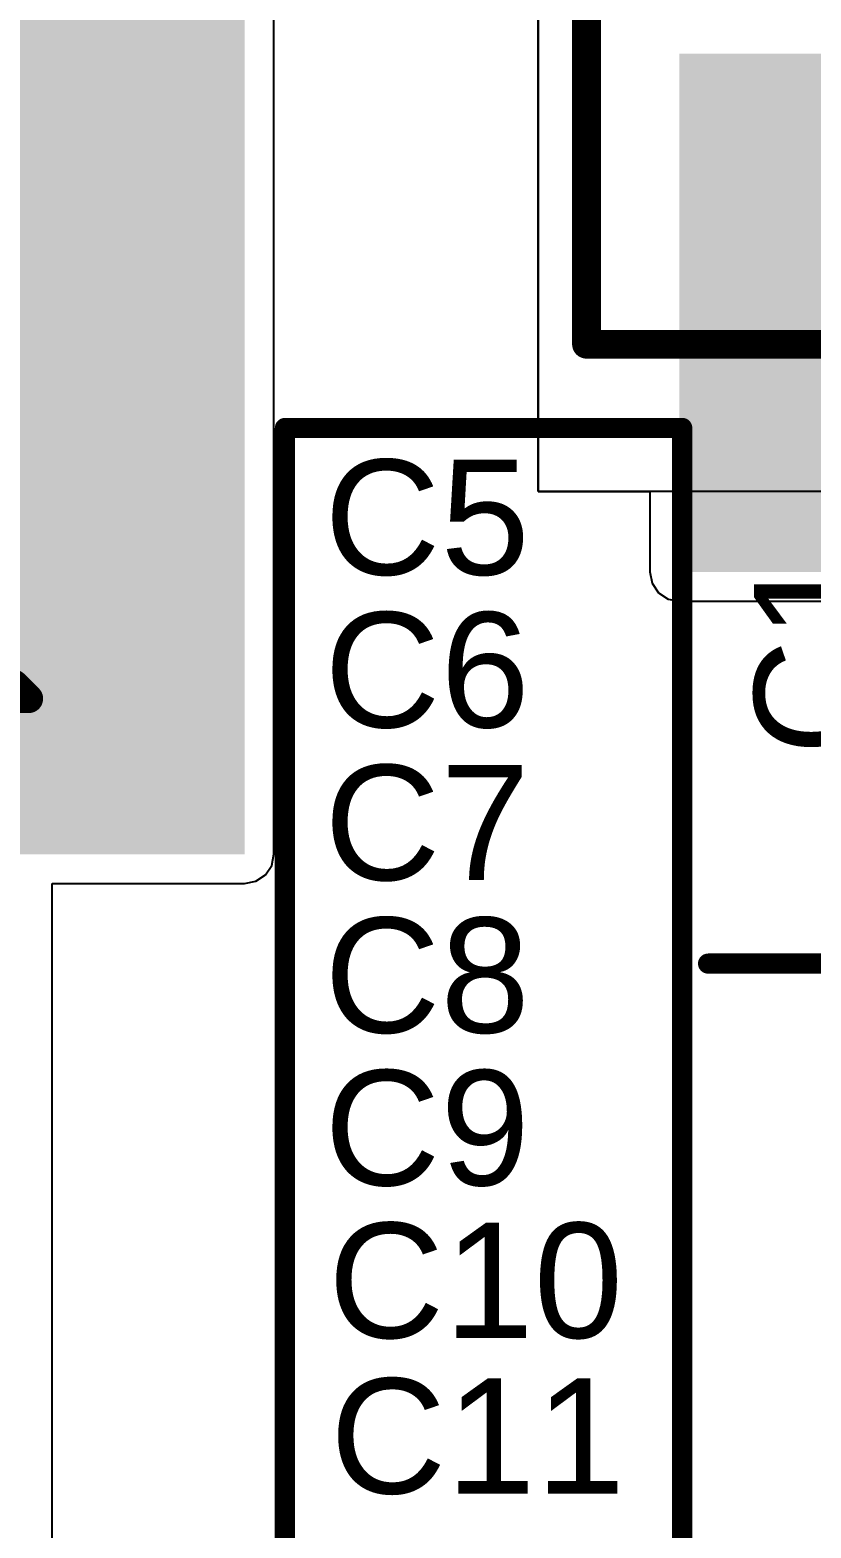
# Model space of a CAD drawing. Header units: millimetres. Extents: x 0 to 5381, y 0 to 5431.
# Drawn here: x 69.51 to 76.4, y 14.43 to 27.64 of the extents above; entities that cross this region are included whole.
import ezdxf

# ---------------------------------------------------------------- set-up
doc = ezdxf.new("R2010")
doc.units = ezdxf.units.MM
for name, color, linetype in [('TopLayer', 1, 'Continuous'), ('TopOverlay', 2, 'Continuous'), ('TopPaste', 8, 'Continuous'), ('TopSolder', 216, 'Continuous')]:
    doc.layers.add(name, color=color, linetype=linetype)
doc.styles.add('Arial', font='', dxfattribs={"height": 0.2})
doc.styles.get('Arial').set_extended_font_data('Arial')

# ---------------------------------------------------------------- blocks, each defined once
blk = doc.blocks.new('MWSA1206S_6R8MT_2')
at = {"layer": 'TopOverlay', "const_width": 0.254}
for points in [[(-6.71, 6.28), (6.69, 6.28)], [(-6.71, 6.25), (-6.71, 3.231)]]:
    blk.add_lwpolyline(points, dxfattribs=at)
at = {"layer": 'TopOverlay', "const_width": 0.127}
for points in [[(-6.773, 6.28, 1), (-6.646, 6.28, 1)], [(-6.773, 6.25, 1), (-6.646, 6.25, 1)]]:
    blk.add_lwpolyline(points, format="xyb", close=True, dxfattribs=at)
blk = doc.blocks.new('D2P____48')
at = {"layer": 'TopLayer'}
for points in [[(-5.715, 9.78), (5.715, 9.78), (5.715, 0.89), (-5.715, 0.89)], [(-3.58, -3.43), (-1.5, -3.43), (-1.5, -7.24), (-3.58, -7.24)], [(1.5, -3.43), (3.58, -3.43), (3.58, -7.24), (1.5, -7.24)]]:
    blk.add_hatch(color=1, dxfattribs=at).paths.add_polyline_path(points)
at = {"layer": 'TopPaste'}
for points in [[(-5.715, 9.78), (5.715, 9.78), (5.715, 0.89), (-5.715, 0.89)], [(-3.58, -3.43), (-1.5, -3.43), (-1.5, -7.24), (-3.58, -7.24)], [(1.5, -3.43), (3.58, -3.43), (3.58, -7.24), (1.5, -7.24)]]:
    blk.add_hatch(color=8, dxfattribs=at).paths.add_polyline_path(points)
at = {"layer": 'TopSolder'}
for points in [[(-5.817, 9.882), (5.817, 9.882), (5.817, 0.788), (-5.817, 0.788)], [(-3.682, -3.328), (-1.398, -3.328), (-1.398, -7.342), (-3.682, -7.342)], [(1.398, -3.328), (3.682, -3.328), (3.682, -7.342), (1.398, -7.342)]]:
    blk.add_hatch(color=216, dxfattribs=at).paths.add_polyline_path(points)
at = {"layer": 'TopOverlay', "const_width": 0.254}
for points in [[(-5.207, 0.508), (-5.207, -1.626)], [(5.105, 0.508), (5.105, -1.626)], [(-5.207, -1.626), (5.105, -1.626)], [(-3.962, -5.207), (-3.835, -5.334)], [(-3.962, -5.207), (-3.962, -5.461)], [(-3.835, -5.334), (-3.962, -5.461)]]:
    blk.add_lwpolyline(points, dxfattribs=at)
at = {"layer": 'TopOverlay', "const_width": 0.127}
for points in [[(-5.27, 0.508, 1), (-5.144, 0.508, 1)], [(5.042, 0.508, 1), (5.169, 0.508, 1)], [(-5.27, -1.626, 1), (-5.144, -1.626, 1)], [(-5.27, -1.626, 1), (-5.144, -1.626, 1)], [(5.042, -1.626, 1), (5.169, -1.626, 1)], [(5.042, -1.626, 1), (5.169, -1.626, 1)], [(-4.026, -5.207, 1), (-3.899, -5.207, 1)], [(-4.026, -5.207, 1), (-3.899, -5.207, 1)], [(-3.899, -5.334, 1), (-3.772, -5.334, 1)], [(-3.899, -5.334, 1), (-3.772, -5.334, 1)], [(-4.026, -5.461, 1), (-3.899, -5.461, 1)], [(-4.026, -5.461, 1), (-3.899, -5.461, 1)]]:
    blk.add_lwpolyline(points, format="xyb", close=True, dxfattribs=at)

msp = doc.modelspace()

# ---------------------------------------------------------------- hatches: boundary and pattern name
at = {"layer": 'TopLayer'}
for points in [[(71.399, 20.371), (71.399, 29.499), (67.278, 29.499), (67.278, 20.371)], [(75.235, 27.432), (75.235, 22.86), (86.233, 22.86), (86.233, 27.432)]]:
    msp.add_hatch(color=1, dxfattribs=at).paths.add_polyline_path(points)

# ---------------------------------------------------------------- linework, layer by layer
for p, q in [((73.99, 23.571), (73.99, 39.395)), ((73.99, 39.395), (73.99, 23.571)), ((71.658, 20.371), (71.658, 29.499)), ((88.189, 23.571), (73.99, 23.571)), ((73.99, 23.571), (74.976, 23.571)), ((74.976, 23.571), (74.976, 22.86)), ((74.976, 22.86), (74.996, 22.761)), ((74.996, 22.761), (75.052, 22.677)), ((75.052, 22.677), (75.136, 22.621)), ((75.136, 22.621), (75.235, 22.601)), ((75.235, 22.601), (77.037, 22.601)), ((71.639, 20.272), (71.658, 20.371)), ((71.583, 20.188), (71.639, 20.272)), ((69.703, 0.965), (69.703, 20.112)), ((69.703, 20.112), (71.399, 20.112)), ((71.399, 20.112), (71.499, 20.132)), ((71.499, 20.132), (71.583, 20.188))]:
    msp.add_line(p, q, dxfattribs=at)
at = {"layer": 'TopOverlay', "const_width": 0.178}
for points in [[(71.755, 6.299), (71.755, 24.13)], [(71.755, 24.13), (75.26, 24.13)], [(75.26, 6.299), (75.26, 24.13)], [(75.489, 19.406), (79.223, 19.406)]]:
    msp.add_lwpolyline(points, dxfattribs=at)
at = {"layer": 'TopOverlay', "const_width": 0.0889}
for points in [[(71.711, 24.13, 1), (71.799, 24.13, 1)], [(71.711, 24.13, 1), (71.799, 24.13, 1)], [(75.216, 24.13, 1), (75.305, 24.13, 1)], [(75.216, 24.13, 1), (75.305, 24.13, 1)], [(75.444, 19.406, 1), (75.533, 19.406, 1)]]:
    msp.add_lwpolyline(points, format="xyb", close=True, dxfattribs=at)

# ---------------------------------------------------------------- block references
at = {"rotation": 90}
for name, p in [('MWSA1206S_6R8MT_2', (80.696, 31.578)), ('D2P____48', (64.034, 25.705))]:
    msp.add_blockref(name, p, dxfattribs=at)

# ---------------------------------------------------------------- texts
at = {"layer": 'TopOverlay', "style": 'Arial'}
for s, p in [('C5', (72.102, 22.835)), ('C6', (72.102, 21.489)), ('C7', (72.102, 20.142)), ('C8', (72.102, 18.796)), ('C9', (72.102, 17.45)), ('C10', (72.136, 16.104)), ('C11', (72.153, 14.732))]:
    msp.add_text(s, height=1.016, dxfattribs=at).set_placement(p)
msp.add_text('C1', height=1.016, rotation=90, dxfattribs=at).set_placement((76.911, 21.243))

doc.saveas('drawing.dxf')
